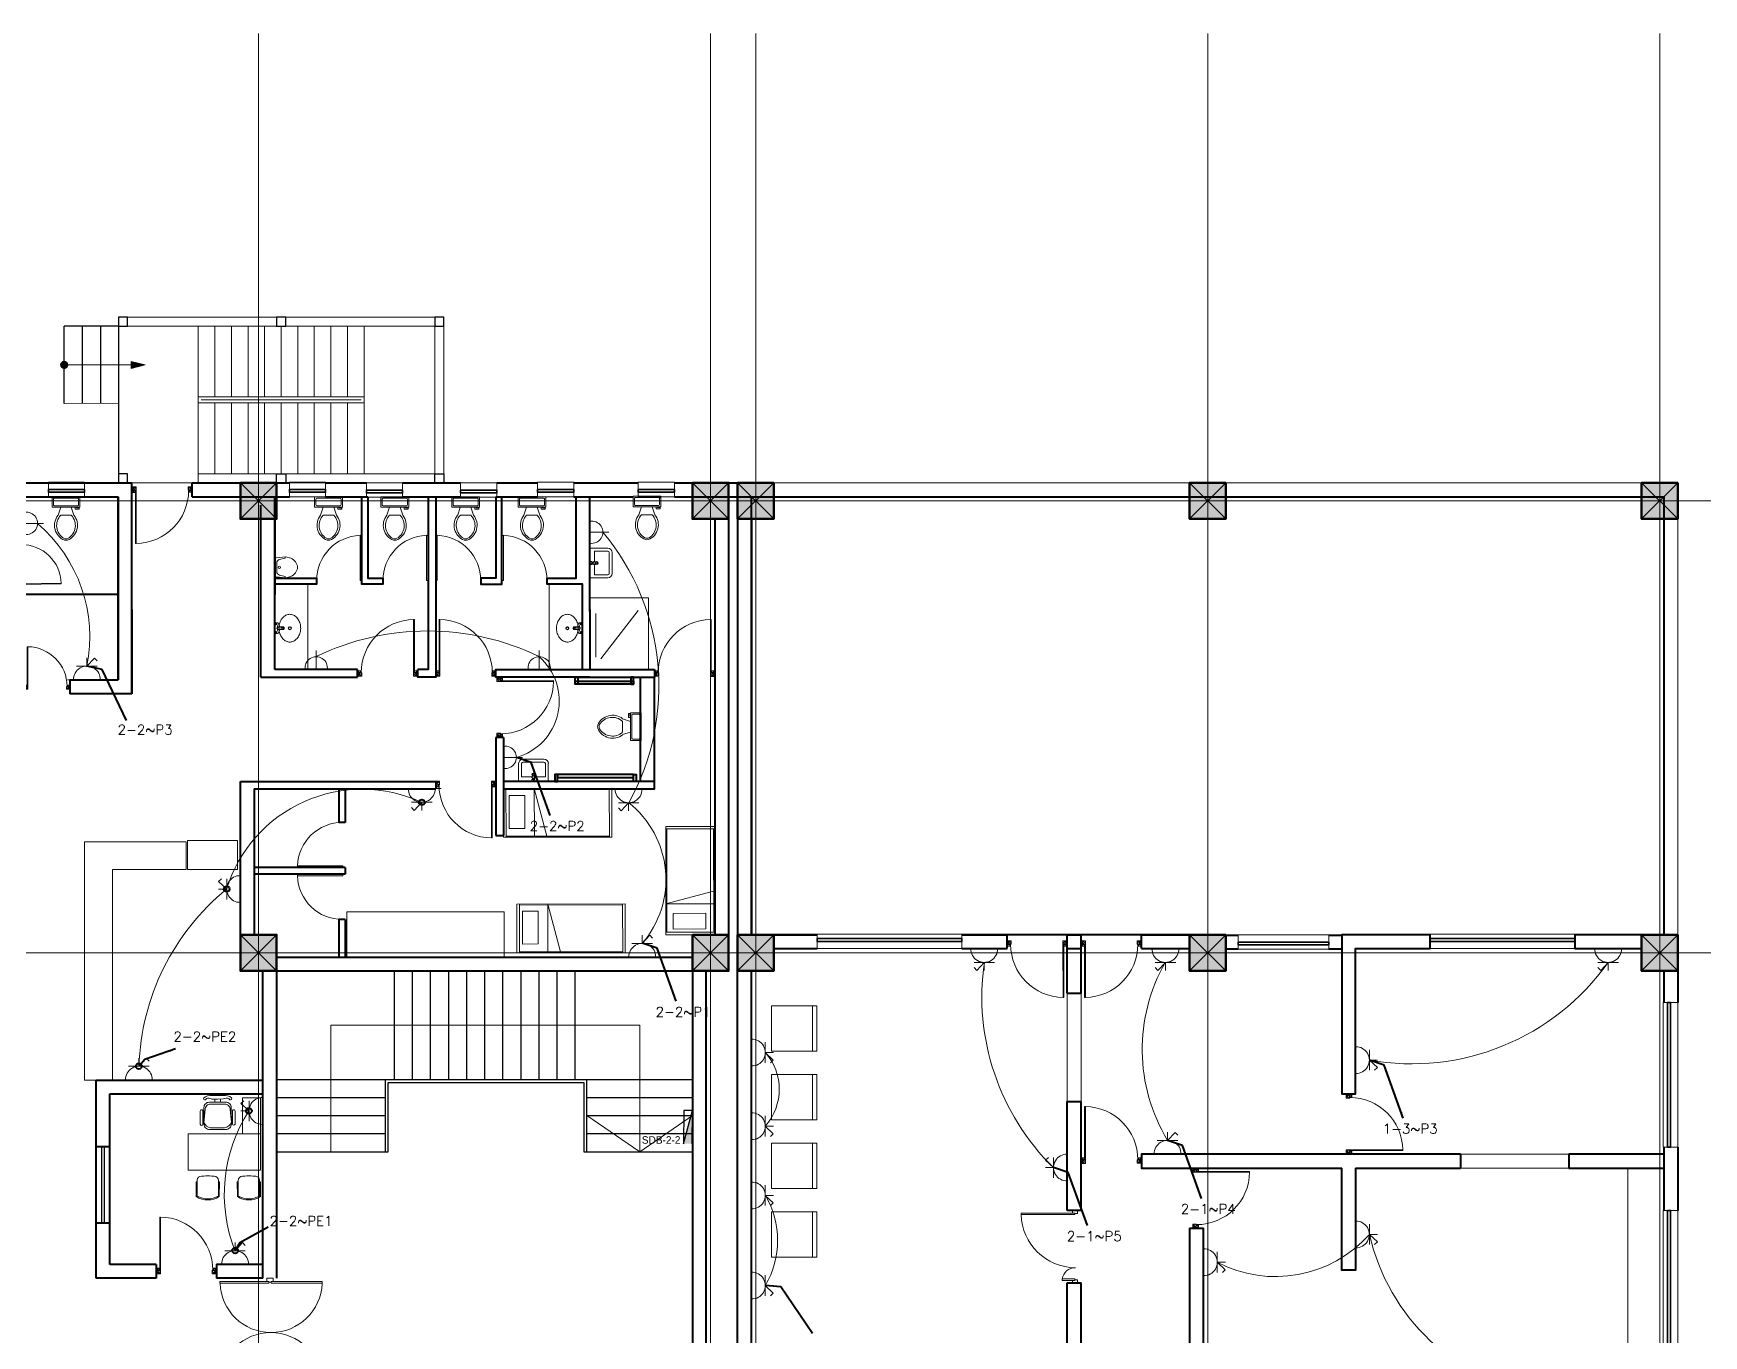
# Model space of a CAD drawing. Header units: millimetres. Extents: x 2355032 to 3136749, y 3674522 to 3929111.
# Drawn here: x 2574933 to 2602647, y 3829795 to 3851404 of the extents above; entities that cross this region are included whole.
import ezdxf

# ---------------------------------------------------------------- set-up
doc = ezdxf.new("R2010")
doc.units = ezdxf.units.MM
doc.header["$MEASUREMENT"] = 0
doc.linetypes.add('CENTER', pattern=[2, 1.25, -0.25, 0.25, -0.25])
doc.linetypes.add('DASHED', pattern=[0.75, 0.5, -0.25])
for name, color, linetype, lineweight in [('0newfurnture', 30, 'Continuous', 15), ('4 DB BOXES', 3, 'Continuous', 25), ('5 A power', 220, 'Continuous', 9), ('5 DB BOXES', 3, 'Continuous', 25), ('centreline', 52, 'CENTER', 5), ('Column-0.5', 14, 'Continuous', 50), ('Dimension- 0.15', 114, 'Continuous', 15), ('Dimension-137.5', 86, 'Continuous', 13), ('door', 41, 'Continuous', 5), ('Door Opening-0.09', 253, 'Continuous', 9), ('Frame-0.3', 24, 'Continuous', 30), ('furniture', 34, 'Continuous', 15), ('Furniture Hospital-0.09', 44, 'Continuous', 9), ('Hatch', 9, 'Continuous', 9), ('hidden lines', 205, 'DASHED', 5), ('Metal  workt-0.2', 13, 'Continuous', 20), ('Power Sockets City supply', 141, 'Continuous', 13), ('Sill Level', 140, 'Continuous', 20), ('stairs', 6, 'Continuous', 25), ('WALL 0.2', 7, 'Continuous', 20), ('wall 0.4', 7, 'Continuous', 40), ('Wall-0.5', 7, 'Continuous', 50), ('WINDOW', 152, 'Continuous', 30), ('Windows Plan', 152, 'Continuous', 35)]:
    doc.layers.add(name, color=color, linetype=linetype, lineweight=lineweight)
for name, color, linetype in [('power socket Generator', 210, 'CENTER'), ('wire powered ups', 3, 'Continuous'), ('Wires', 1, 'Continuous')]:
    doc.layers.add(name, color=color, linetype=linetype)
doc.styles.add('arial.', font='arial.ttf')
doc.styles.add('romans', font='romans.shx')
doc.styles.get("Standard").update_dxf_attribs({"font": 'arial.ttf'})
doc.dimstyles.get("Standard").update_dxf_attribs({"dimtxt": 500, "dimasz": 100, "dimexe": 100, "dimexo": 200, "dimgap": 0.09, "dimtad": 0, "dimtoh": 1, "dimdec": 0, "dimzin": 0, "dimdsep": 46, "dimtxsty": 'Standard', "dimblk": 'DOT', "dimcen": 0, "dimclrd": 256, "dimclre": 256, "dimclrt": 256, "dimadec": 0, "dimazin": 0, "dimtfac": 1, "dimtdec": 0, "dimtofl": 0, "dimtmove": 0, "dimatfit": 3, "dimfxl": 1, "dimtolj": 1, "dimtzin": 0, "dimlwd": -1, "dimlwe": -1, "dimarcsym": 1})

# ---------------------------------------------------------------- blocks, each defined once
blk = doc.blocks.new('2ft column')
at = {"layer": 'Hatch', "ltscale": 5}
h = blk.add_hatch(color=256, dxfattribs=at)
h.dxf.hatch_style = 1
h.paths.add_polyline_path([(2207385, 4176559), (2207985, 4176559), (2207985, 4175959), (2207385, 4175959)])
at = {"layer": 'Column-0.5', "ltscale": 5}
blk.add_lwpolyline([(2207385, 4176559), (2207985, 4176559), (2207985, 4175959), (2207385, 4175959)], close=True, dxfattribs=at)
at = {"layer": 'Defpoints', "ltscale": 5}
for points in [[(2207985, 4176559), (2207385, 4175959)], [(2207985, 4175959), (2207385, 4176559)]]:
    blk.add_lwpolyline(points, dxfattribs=at)
blk = doc.blocks.new('sems')
at = {"layer": 'Dimension- 0.15', "ltscale": 5}
h = blk.add_hatch(dxfattribs=at)
h.set_pattern_fill('ANSI31', color=256, scale=25.555556)
h.set_pattern_definition([(45, (55035.0093, 4945698.8337), (-2.258813329, 2.258813329), [])])
h.paths.add_polyline_path([(2173550, 4150430), (2173550, 4150489), (2173491, 4150489, 0.414214)])
h.paths.add_polyline_path([(2173550, 4150430, 0.414214), (2173609, 4150489), (2173550, 4150489)])
h.paths.add_polyline_path([(2173550, 4150489), (2173609, 4150489, 0.414214), (2173550, 4150548)])
h.paths.add_polyline_path([(2173491, 4150489), (2173550, 4150489), (2173550, 4150548, 0.414214)])
for p, q in [((2174664, 4150546), (2174664, 4150431)), ((2174894, 4150489), (2174664, 4150546)), ((2174664, 4150431), (2174894, 4150489))]:
    blk.add_line(p, q, dxfattribs=at)
blk.add_lwpolyline([(2174664, 4150489), (2173550, 4150489)], dxfattribs=at)
blk.add_circle((2173550, 4150489), 59.1, dxfattribs=at)
blk.add_solid([(2174664, 4150546), (2174894, 4150489), (2174664, 4150431)], dxfattribs=at)
at = {"layer": 'Dimension-137.5', "ltscale": 5}
blk.add_line((2174664, 4150489), (2174894, 4150489), dxfattribs=at)
at = {"layer": 'Frame-0.3'}
for points in [[(2174450, 4151281), (2174450, 4151131), (2174600, 4151131), (2174600, 4151281)], [(2177075, 4151281), (2177075, 4151131), (2177225, 4151131), (2177225, 4151281)], [(2179700, 4151281), (2179700, 4151131), (2179850, 4151131), (2179850, 4151281)], [(2174450, 4148681), (2174450, 4148531), (2174600, 4148531), (2174600, 4148681)], [(2177075, 4148531), (2177075, 4148681), (2177225, 4148681), (2177225, 4148531)], [(2179700, 4148531), (2179700, 4148681), (2179850, 4148681), (2179850, 4148531)]]:
    blk.add_lwpolyline(points, close=True, dxfattribs=at)
at = {"layer": 'Metal  workt-0.2', "ltscale": 5}
for p, q in [((2174600, 4151281), (2179700, 4151281)), ((2175775, 4151131), (2175775, 4149956)), ((2176050, 4151131), (2176050, 4149956)), ((2176325, 4151131), (2176325, 4149956)), ((2176600, 4151131), (2176600, 4149956)), ((2176875, 4151131), (2176875, 4149956)), ((2177150, 4151131), (2177150, 4149956)), ((2177425, 4151131), (2177425, 4149956)), ((2177700, 4151131), (2177700, 4149956)), ((2177975, 4151131), (2177975, 4149956)), ((2178250, 4151131), (2178250, 4149956)), ((2178525, 4151131), (2178525, 4149956)), ((2179700, 4148681), (2179700, 4151131)), ((2175775, 4149856), (2175775, 4148681)), ((2176050, 4149856), (2176050, 4148681)), ((2176325, 4149856), (2176325, 4148681)), ((2176600, 4149856), (2176600, 4148681)), ((2176875, 4149856), (2176875, 4148681)), ((2177150, 4149856), (2177150, 4148681)), ((2177425, 4149856), (2177425, 4148681)), ((2177700, 4149856), (2177700, 4148681)), ((2177975, 4149856), (2177975, 4148681)), ((2178250, 4149856), (2178250, 4148681)), ((2178525, 4149856), (2178525, 4148681)), ((2175775, 4148531), (2174600, 4148531))]:
    blk.add_line(p, q, dxfattribs=at)
at = {"layer": 'Metal  workt-0.2'}
for points in [[(2177075, 4148531), (2179850, 4148531), (2179850, 4151131), (2174450, 4151131), (2174450, 4148531), (2174600, 4148531)], [(2179700, 4151131), (2174600, 4151131)], [(2174450, 4149851), (2173550, 4149847)], [(2179700, 4148681), (2175775, 4148681), (2175775, 4148531), (2176745, 4148531)]]:
    blk.add_lwpolyline(points, dxfattribs=at)
for points in [[(2175775, 4149956), (2175775, 4149856), (2178525, 4149856), (2178525, 4149956)], [(2175825, 4149906), (2175825, 4149906), (2178475, 4149906), (2178475, 4149906)]]:
    blk.add_lwpolyline(points, close=True, dxfattribs=at)
at = {"layer": 'stairs', "ltscale": 5}
for p, q in [((2173850, 4151131), (2173850, 4149848)), ((2174150, 4151131), (2174150, 4149849)), ((2174450, 4151281), (2174450, 4148531))]:
    blk.add_line(p, q, dxfattribs=at)
for points in [[(2173550, 4149847), (2173550, 4151131)], [(2174450, 4151131), (2173550, 4151131)]]:
    blk.add_lwpolyline(points, dxfattribs=at)
blk = doc.blocks.new('MAIN DOOR')
at = {"layer": 'door', "ltscale": 1000}
for points in [[(2313.5, 188.5), (2347.4, 188.5), (2347.4, 187.3), (2313.5, 187.3)], [(2381.3, 188.5), (2348.9, 188.5), (2348.9, 187.3), (2381.3, 187.3)]]:
    blk.add_lwpolyline(points, close=True, dxfattribs=at)
for points in [[(2346.1, 190.6), (2346.1, 188.5)], [(2348.9, 188.1), (2347.4, 188.1), (2347.4, 188.5), (2346.1, 188.5), (2346.1, 190.6), (2350.2, 190.6)], [(2347.4, 188.1), (2348.9, 188.1), (2348.9, 188.5), (2350.2, 188.5), (2350.2, 190.6), (2346.1, 190.6)], [(2350.2, 190.6), (2350.2, 188.5)], [(2313.4, 120.7), (2347.3, 120.7), (2347.3, 121.9), (2313.4, 121.9), (2313.4, 120.7)], [(2348.8, 121.1), (2347.3, 121.1), (2347.3, 120.7), (2346, 120.7), (2346, 118.6), (2350.1, 118.6)], [(2347.3, 121.1), (2348.8, 121.1), (2348.8, 120.7), (2350.1, 120.7), (2350.1, 118.6), (2346, 118.6)], [(2346, 118.6), (2346, 120.7)], [(2381.3, 120.7), (2348.8, 120.7), (2348.8, 121.9), (2381.3, 121.9), (2381.3, 120.7)], [(2350.1, 118.6), (2350.1, 120.7)]]:
    blk.add_lwpolyline(points, dxfattribs=at)
at = {"layer": 'Door Opening-0.09', "ltscale": 1000}
for centre, start, end in [((2347.4, 188.5), 182.1168, 357.8826), ((2347.3, 120.7), 2.1167, 177.8826)]:
    blk.add_arc(centre, 33.9, start, end, dxfattribs=at)
at = {"layer": 'WINDOW', "ltscale": 5}
blk.add_line((2350.1, 190.6), (2350.1, 190.6), dxfattribs=at)
blk = doc.blocks.new('Toilet - top')
at = {"layer": 'Furniture Hospital-0.09'}
for p, q in [((-10, -8.5), (-8, -8.5)), ((-10, -9.5), (-10, -8.5)), ((-7, -9.5), (-10, -9.5)), ((-8, -8.5), (-8, -8)), ((-7, -8), (-7, -9.5)), ((-4, -8), (-6, -14)), ((4, -8), (6, -14)), ((9.5, -6), (9.5, -2)), ((4, -14), (-4, -14))]:
    blk.add_line(p, q, dxfattribs=at)
blk.add_lwpolyline([(10.5, -8), (10.5, 0), (-10.5, 0), (-10.5, -8)], close=True, dxfattribs=at)
for points in [[(-9.5, -2), (-9.5, -6)], [(8.5, -1), (-8.5, -1)], [(-8.5, -7), (8.5, -7)]]:
    blk.add_lwpolyline(points, dxfattribs=at)
for centre, radius, start, end in [((-8.6, -1.9), 0.884, 81.8699, 188.1301), ((-8.6, -6.1), 0.884, 171.8699, 278.1301), ((8.6, -1.9), 0.884, 351.8699, 98.1301), ((8.6, -6.1), 0.884, 261.8699, 8.1301), ((3.5, -21.6), 12.2, 141.4691, 247.9714), ((4.2, -21.8), 11.3, 136.3677, 238.9468), ((-3.5, -21.6), 12.2, 292.0284, 38.5307), ((-4.2, -21.8), 11.3, 301.053, 43.6321), ((0, -27.9), 4, 245.7318, 294.2682), ((0, -29), 4, 254.8605, 285.1395)]:
    blk.add_arc(centre, radius, start, end, dxfattribs=at)
blk = doc.blocks.new('26 door')
at = {"layer": 'door'}
blk.add_line((42654.7, -717.8), (42654.7, -716.7), dxfattribs=at)
at = {"layer": 'door', "ltscale": 5}
blk.add_lwpolyline([(42654.7, -716.7), (42684.7, -716.7), (42684.7, -717.8), (42654.7, -717.8)], dxfattribs=at)
at = {"layer": 'Door Opening-0.09'}
blk.add_arc((42654.8, -717.8), 30, 2.1358, 90.1794, dxfattribs=at)
blk = doc.blocks.new('TIA UR Plan-flat-1')
at = {"layer": 'Furniture Hospital-0.09'}
for points in [[(-186, 175), (-265, 150, 0.270578), (-380, 0, 0.556713)], [(-186, -175), (-265, -150, -0.270578), (-380, 0, -0.556713)], [(0, 0), (0, 132, 0.414214), (-25, 157), (-186, 175)], [(0, 0), (0, -132, -0.414214), (-25, -157), (-186, -175)], [(-174, 175), (-174, 154), (-81, 130, -0.321575), (-32, 71), (-32, 0)], [(-174, -175), (-174, -154), (-81, -130, 0.321575), (-32, -71), (-32, 0)]]:
    blk.add_lwpolyline(points, format="xyb", dxfattribs=at)
blk.add_circle((-75, 0), 20, dxfattribs=at)
blk = doc.blocks.new('SHOWERPLAN')
for p, q in [((20, 60), (25, 60)), ((30, 83), (35, 83)), ((30, 67), (35, 67)), ((35, 90), (53, 90)), ((80, 22), (135, 22)), ((20, -60), (25, -60)), ((30, -67), (35, -67)), ((30, -83), (35, -83)), ((35, -90), (53, -90)), ((80, -22), (135, -22))]:
    blk.add_line(p, q)
for points in [[(0, 105, -0.222859), (20, 90), (20, 60, -0.222859), (0, 45)], [(139, -4), (139, 3, 0.373826), (136, 7), (73, 15, 1.867218), (73, -16), (136, -7, 0.373826)], [(0, -105, 0.222859), (20, -90), (20, -60, 0.222859), (0, -45)]]:
    blk.add_lwpolyline(points, format="xyb", close=True)
for points in [[(20, 90), (25, 90), (25, 60), (20, 60)], [(25, 85), (30, 85), (30, 65), (25, 65)], [(30, 90), (35, 90), (35, 60), (30, 60)], [(20, -90), (25, -90), (25, -60), (20, -60)], [(25, -85), (30, -85), (30, -65), (25, -65)], [(30, -90), (35, -90), (35, -60), (30, -60)]]:
    blk.add_lwpolyline(points, close=True)
blk.add_lwpolyline([(51, 18, 0.461601), (47, -15)], format="xyb")
for centre, radius, start, end in [((-15, 21), 63.3, 355.2879, 37.6983), ((45, 0), 10.4, 100.0344, 259.4939), ((60, 2), 18.8, 46.4506, 153.7796), ((-43, 13), 124, 4.2141, 38.3676), ((136, 0), 22.4, 265.9494, 94.0506), ((133, 0), 22.5, 0.4708, 87.1339), ((133, 0), 22.5, 272.8655, 359.6459), ((-15, -21), 63.3, 322.3017, 4.7121), ((60, -2), 18.8, 206.2204, 313.5494), ((-43, -13), 124, 321.6324, 355.7859)]:
    blk.add_arc(centre, radius, start, end)
blk = doc.blocks.new('basi')
at = {"layer": 'Furniture Hospital-0.09'}
for radius in [25, 20]:
    blk.add_circle((0, 0), radius, dxfattribs=at)
blk.add_open_spline([(0, 230), (7, 230), (13, 230), (30, 227), (41, 224), (61, 217), (71, 212), (90, 200), (99, 192), (116, 176), (124, 167), (139, 146), (146, 136), (157, 112), (162, 100), (171, 74), (174, 61), (178, 34), (180, 20), (180, -7), (180, -21), (176, -49), (174, -62), (167, -88), (162, -101), (151, -125), (145, -136), (131, -158), (124, -167), (107, -185), (99, -193), (80, -206), (70, -212), (50, -221), (40, -225), (19, -229), (8, -230), (-13, -230), (-23, -228), (-44, -223), (-54, -220), (-74, -210), (-84, -204), (-102, -190), (-111, -182), (-127, -163), (-134, -153), (-148, -132), (-154, -120), (-164, -96), (-168, -83), (-175, -57), (-177, -43), (-180, -16), (-180, -2), (-179, 26), (-178, 40), (-173, 67), (-169, 80), (-160, 105), (-155, 117), (-143, 140), (-136, 151), (-121, 171), (-113, 179), (-96, 195), (-86, 202), (-67, 214), (-57, 219), (-36, 226), (-26, 228), (-10, 230), (-5, 230), (0, 230)], degree=3, knots=[0, 0, 0, 0, 0.111441, 0.111441, 0.290409, 0.290409, 0.469378, 0.469378, 0.648346, 0.648346, 0.827315, 0.827315, 1.006283, 1.006283, 1.185252, 1.185252, 1.36422, 1.36422, 1.543189, 1.543189, 1.722157, 1.722157, 1.901126, 1.901126, 2.080094, 2.080094, 2.259063, 2.259063, 2.438031, 2.438031, 2.617, 2.617, 2.795968, 2.795968, 2.974937, 2.974937, 3.153905, 3.153905, 3.332874, 3.332874, 3.511842, 3.511842, 3.690811, 3.690811, 3.869779, 3.869779, 4.048748, 4.048748, 4.227716, 4.227716, 4.406684, 4.406684, 4.585653, 4.585653, 4.764621, 4.764621, 4.94359, 4.94359, 5.122558, 5.122558, 5.301527, 5.301527, 5.480495, 5.480495, 5.659464, 5.659464, 5.838432, 5.838432, 6.017401, 6.017401, 6.196369, 6.196369, 6.283185, 6.283185, 6.283185, 6.283185], dxfattribs=at)
at = {"layer": 'Furniture Hospital-0.09', "xscale": 0.9999980001467896, "yscale": 0.9999980001467896, "zscale": 25.4, "rotation": 0.008803277706400013}
blk.add_blockref('SHOWERPLAN', (-250, 0), dxfattribs=at)
blk = doc.blocks.new('d1')
at = {"layer": 'door'}
for p, q in [((2442.7, 10746.2), (2408.3, 10746.2)), ((2408.3, 10746.2), (2408.3, 10745.7)), ((2442.7, 10745.7), (2408.3, 10745.7))]:
    blk.add_line(p, q, dxfattribs=at)
at = {"layer": 'door', "ltscale": 80}
for points in [[(2445, 10779.7), (2445, 10782), (2444.6, 10782), (2444.6, 10782.4), (2441.8, 10782.4), (2441.8, 10782), (2441.4, 10782), (2441.4, 10780.1), (2442.7, 10780.1), (2442.7, 10779.7)], [(2445, 10746.2), (2445, 10743.9), (2444.6, 10743.9), (2444.6, 10743.4), (2441.8, 10743.4), (2441.8, 10743.9), (2441.4, 10743.9), (2441.4, 10745.7), (2442.7, 10745.7), (2442.7, 10746.2)]]:
    blk.add_lwpolyline(points, close=True, dxfattribs=at)
at = {"layer": 'Door Opening-0.09', "ltscale": 80}
blk.add_arc((2442.7, 10745.7), 34.4, 90, 179.274, dxfattribs=at)
at = {"layer": 'hidden lines'}
for centre, radius, start, end in [((2441.6, 10791.4), 9.82, 268.3986, 287.3158), ((2441.4, 10784.8), 4.22, 269.7899, 318.9675), ((2444.3, 10781.3), 2.81, 166.4652, 205.1802), ((2445, 10781.7), 2.48, 162.4671, 233.2418), ((2441.6, 10782), 3, 308.4681, 358.9527), ((2445.5, 10782.1), 1.81, 168.6475, 255.2319), ((2441.4, 10741.1), 4.22, 41.0325, 90.2101), ((2441.6, 10734.5), 9.82, 72.6842, 91.6014), ((2444.3, 10744.5), 2.81, 154.8198, 193.5348), ((2445, 10744.2), 2.48, 126.7582, 197.5329), ((2441.6, 10743.8), 3, 1.0473, 51.5319), ((2445.5, 10743.8), 1.81, 104.7681, 191.3525)]:
    blk.add_arc(centre, radius, start, end, dxfattribs=at)
blk = doc.blocks.new("door 5'")
at = {"layer": 'door', "ltscale": 1000}
for points in [[(2177525, 4317078), (2177525, 4317062), (2177516, 4317062), (2177516, 4317020), (2177473, 4317020), (2177474, 4317105)], [(2177525, 4317062), (2177525, 4317105), (2177474, 4317105), (2177473, 4317020)], [(2177473, 4317020), (2177516, 4317020)], [(2177474, 4317105), (2177516, 4317105)], [(2178697, 4316120), (2178697, 4317060), (2178671, 4317060), (2178671, 4316120), (2178697, 4316120)], [(2178689, 4317076), (2178689, 4317060), (2178697, 4317060), (2178697, 4317018), (2178740, 4317018), (2178740, 4317104)], [(2178689, 4317060), (2178689, 4317104), (2178740, 4317104), (2178740, 4317018)], [(2178740, 4317018), (2178697, 4317018)]]:
    blk.add_lwpolyline(points, dxfattribs=at)
blk.add_lwpolyline([(2177516, 4316839), (2177516, 4317062), (2177543, 4317062), (2177543, 4316839)], close=True, dxfattribs=at)
at = {"layer": 'Door Opening-0.09', "ltscale": 1000}
for centre, radius, start, end in [((2177516, 4317062), 224, 276.6944, 2.344), ((2178697, 4317076), 957, 180.3416, 268.4244)]:
    blk.add_arc(centre, radius, start, end, dxfattribs=at)
at = {"layer": 'WINDOW', "ltscale": 5}
blk.add_line((2177474, 4317104), (2177474, 4317104), dxfattribs=at)
blk = doc.blocks.new('IP1')
at = {"layer": 'WALL 0.2', "ltscale": 5}
for points in [[(2535111, 3946693), (2535111, 3948793), (2539161, 3948793)], [(2539161, 3948793), (2540236, 3948793), (2540236, 3946693)], [(2539361, 3947293), (2540236, 3946693), (2541111, 3947293)]]:
    blk.add_lwpolyline(points, dxfattribs=at)
blk = doc.blocks.new('BED')
at = {"layer": 'Furniture Hospital-0.09'}
for p, q in [((-2.12, 0.475), (-2.12, -0.475)), ((-2.12, -0.475), (-2.12, 0.475)), ((-0.008, 0.475), (-2.12, 0.475)), ((-2.07, 0.475), (-2.07, -0.475)), ((-0.058, 0.455), (-2.07, 0.455)), ((-0.855, -0.455), (-0.61, 0.475)), ((-0.61, 0.475), (-0.61, -0.455)), ((-0.425, 0.336), (-0.426, -0.303)), ((-0.425, 0.336), (-0.121, 0.336)), ((-0.121, -0.303), (-0.121, 0.336)), ((-0.058, -0.475), (-0.058, 0.475)), ((-0.008, -0.475), (-0.008, 0.475)), ((-0.426, -0.303), (-0.121, -0.303)), ((-2.12, -0.475), (-0.008, -0.475)), ((-2.07, -0.455), (-0.058, -0.455))]:
    blk.add_line(p, q, dxfattribs=at)
blk = doc.blocks.new('TAP')
at = {"layer": 'Furniture Hospital-0.09', "linetype": 'Continuous'}
for p, q in [((0, 38), (0, -38)), ((5, 38), (0, 38)), ((5, 38), (5, -38)), ((30, 25), (5, 25)), ((30, 0), (5, 0)), ((30, 25), (30, -25)), ((56, 16), (30, 16)), ((51, 7), (48, 8)), ((59, 19), (57, 22)), ((73, 24), (73, 27)), ((88, 20), (89, 22)), ((97, 15), (125, 12)), ((97, 8), (100, 9)), ((5, -38), (0, -38)), ((30, -25), (5, -25)), ((56, -16), (30, -16)), ((51, -8), (48, -9)), ((60, -20), (58, -22)), ((74, -24), (74, -27)), ((88, -19), (90, -22)), ((97, -7), (100, -8)), ((97, -15), (125, -12))]:
    blk.add_line(p, q, dxfattribs=at)
for radius in [21.2, 19.7]:
    blk.add_circle((74, 0), radius, dxfattribs=at)
for centre, radius, start, end in [((74, 0), 27.2, 163.0512, 199.0512), ((74, 0), 24.2, 127.0512, 163.0512), ((74, 0), 27.2, 91.0512, 127.0512), ((74, 0), 24.2, 55.0512, 91.0512), ((74, 0), 27.2, 19.0512, 55.0512), ((74, 0), 24.2, 343.0512, 19.0512), ((95, 0), 32.6, 337.45, 22.55), ((74, 0), 24.2, 199.0512, 235.0512), ((74, 0), 27.2, 235.0512, 271.0512), ((74, 0), 24.2, 271.0512, 307.0512), ((74, 0), 27.2, 307.0512, 343.0512)]:
    blk.add_arc(centre, radius, start, end, dxfattribs=at)
blk = doc.blocks.new('bazin')
at = {"layer": '0newfurnture', "ltscale": 5}
for p, q in [((2434577, 4011590), (2435069, 4011590)), ((2434577, 4011295), (2434577, 4011590)), ((2434626, 4011295), (2434626, 4011516)), ((2434626, 4011516), (2434799, 4011516)), ((2434847, 4011516), (2435020, 4011516)), ((2435020, 4011516), (2435020, 4011295)), ((2435069, 4011590), (2435069, 4011295)), ((2434996, 4011270), (2434651, 4011270)), ((2434996, 4011221), (2434651, 4011221))]:
    blk.add_line(p, q, dxfattribs=at)
blk.add_circle((2434823, 4011477), 25.6, dxfattribs=at)
for centre, radius, start, end in [((2434651, 4011295), 73.8, 180, 270), ((2434651, 4011295), 24.6, 180, 270), ((2434996, 4011295), 73.8, 270, 0), ((2434996, 4011295), 24.6, 270, 0)]:
    blk.add_arc(centre, radius, start, end, dxfattribs=at)
at = {"layer": '0newfurnture', "ltscale": 5, "xscale": 0.9842520018725999, "yscale": 0.9842520018725999, "zscale": 0.9842520018725999, "rotation": 270}
blk.add_blockref('TAP', (2434823, 4011590), dxfattribs=at)
blk = doc.blocks.new('ADHIKRIT')
at = {"layer": 'furniture'}
for p, q in [((900, 1351), (0, 1351)), ((0, 1351), (0, -450)), ((0, 741), (0, 1351)), ((900, -450), (900, 1351)), ((-245, 1046), (-569, 1047)), ((-245, 980), (-569, 981)), ((1048, 956), (1048, 1014)), ((1187, 1121), (1153, 1121)), ((1187, 1145), (1558, 1147)), ((1187, 1145), (1187, 1121)), ((1187, 1121), (1545, 1123)), ((-789, 683), (-869, 683)), ((-789, 547), (-869, 547)), ((1050, 758), (1050, 711)), ((1050, 700), (1050, 711)), ((1189, 595), (1157, 595)), ((1187, 595), (1187, 571)), ((1187, 571), (1558, 573)), ((1189, 595), (1286, 595)), ((1287, 595), (1545, 597)), ((-900, 0), (0, 0)), ((-900, -450), (-900, 0)), ((-247, 247), (-571, 248)), ((-247, 182), (-571, 182)), ((1189, 102), (1157, 102)), ((1187, 126), (1558, 124)), ((1187, 102), (1187, 126)), ((1189, 102), (1286, 101)), ((1287, 101), (1545, 100)), ((1048, -260), (1048, -318)), ((1050, -4), (1050, -14)), ((1050, -61), (1050, -14)), ((0, -450), (-900, -450)), ((0, -450), (900, -450)), ((1187, -425), (1153, -425)), ((1187, -425), (1545, -426)), ((1187, -449), (1187, -425)), ((1187, -449), (1558, -450))]:
    blk.add_line(p, q, dxfattribs=at)
for points in [[(-897, 962, 0.207066), (-957, 755), (-957, 615)], [(-885, 900, 0.214578), (-869, 755), (-869, 615)], [(-110, 614), (-109, 818, 0.414214), (-246, 955), (-655, 956, 0.418376), (-789, 820), (-789, 615)], [(-153, 614), (-152, 788, 0.28028), (-288, 955), (-610, 925, 0.418376), (-744, 789), (-745, 615)], [(-899, 268, -0.207066), (-958, 476), (-957, 615)], [(-886, 330, -0.214578), (-870, 475), (-869, 615)], [(-110, 614), (-110, 409, -0.414214), (-247, 273), (-656, 274, -0.418376), (-790, 410), (-789, 615)], [(-153, 614), (-153, 440, -0.28028), (-290, 273), (-612, 304, -0.418376), (-745, 441), (-745, 615)]]:
    blk.add_lwpolyline(points, format="xyb", dxfattribs=at)
for centre, radius, start, end in [((-881, 933), 33.3, 262.3354, 120.0474), ((-569, 1014), 32.9, 89.8702, 269.8702), ((-245, 1013), 32.9, 269.8702, 89.8702), ((1753, 864), 711, 172.5908, 188.6233), ((1154, 1015), 106, 90.3083, 180.3083), ((1203, 1157), 39.5, 294.3355, 296.5711), ((1099, 860), 518, 329.4756, 30.5244), ((1099, 860), 542, 328.0257, 31.9845), ((1157, 701), 106, 180.3083, 270.3083), ((-882, 297), 33.3, 239.693, 97.4051), ((-571, 215), 32.9, 89.8702, 269.8702), ((-253, 214), 33.4, 280.4483, 79.5122), ((1157, -4), 106, 89.6917, 179.6917), ((1099, -163), 518, 329.4756, 30.5244), ((1099, -163), 542, 328.0155, 31.9743), ((1753, -168), 711, 171.3767, 187.4092), ((1154, -319), 106, 179.6917, 269.6917), ((1203, -461), 39.5, 63.4289, 65.6645)]:
    blk.add_arc(centre, radius, start, end, dxfattribs=at)
blk = doc.blocks.new('v2')
at = {"layer": 'Sill Level'}
blk.add_lwpolyline([(2448277, 3818910), (2448877, 3818910), (2448877, 3818670), (2448277, 3818670)], close=True, dxfattribs=at)
at = {"layer": 'Windows Plan'}
blk.add_lwpolyline([(2448877, 3818790), (2448277, 3818790), (2448277, 3818743), (2448877, 3818743)], close=True, dxfattribs=at)
blk = doc.blocks.new('w1')
at = {"layer": 'Sill Level'}
blk.add_lwpolyline([(2460641, 3827503), (2460641, 3825103), (2460401, 3825103), (2460401, 3827503)], close=True, dxfattribs=at)
at = {"layer": 'Windows Plan'}
blk.add_lwpolyline([(2460521, 3825103), (2460521, 3827503), (2460473, 3827503), (2460473, 3825103)], close=True, dxfattribs=at)
blk = doc.blocks.new('w2')
at = {"layer": 'Sill Level'}
blk.add_lwpolyline([(2444138, 3818930), (2445638, 3818930), (2445638, 3818690), (2444138, 3818690)], close=True, dxfattribs=at)
at = {"layer": 'Windows Plan'}
blk.add_lwpolyline([(2445638, 3818810), (2444138, 3818810), (2444138, 3818762), (2445638, 3818762)], close=True, dxfattribs=at)
blk = doc.blocks.new('15A N soc')
at = {"layer": 'Power Sockets City supply', "color": 244, "lineweight": 13, "true_color": 0x991b1e}
for p, q in [((52222.628, 99516.206), (52222.493, 99516.206)), ((52222.561, 99516.206), (52222.561, 99516.26)), ((52222.561, 99516.206), (52222.61, 99516.259)), ((52222.61, 99516.259), (52222.628, 99516.24)), ((52222.434, 99516.116), (52222.686, 99516.116))]:
    blk.add_line(p, q, dxfattribs=at)
blk.add_arc((52222.561, 99516.118), 0.0881, 358.32, 181.68, dxfattribs=at)
blk = doc.blocks.new('FDB')
at = {"layer": '4 DB BOXES'}
blk.add_hatch(color=256, dxfattribs=at).paths.add_polyline_path([(-65075.5, -197982.4), (-65075.5, -197977), (-65095.8, -197982.4)])
for p, q in [((-65095.8, -197982.4), (-65095.8, -197977)), ((-65095.8, -197977), (-65075.5, -197977)), ((-65075.5, -197977), (-65095.8, -197982.4)), ((-65075.5, -197982.4), (-65095.8, -197982.4))]:
    blk.add_line(p, q, dxfattribs=at)
blk = doc.blocks.new('5A soc')
at = {"layer": '5 A power', "lineweight": 18}
for p, q in [((895571.9, -137969.1), (895571.9, -137872.1)), ((895476.6, -137969.1), (895667.1, -137969.1))]:
    blk.add_line(p, q, dxfattribs=at)
blk.add_arc((895571.9, -137960.1), 57.1, 350.91221, 189.08779, dxfattribs=at)
blk = doc.blocks.new('_Dot')
at = {"color": 0, "linetype": 'ByBlock', "lineweight": -2}
blk.add_line((-0.5, 0), (-1, 0), dxfattribs=at)
at = {"color": 0, "linetype": 'ByBlock', "lineweight": -3, "const_width": 0.5}
blk.add_lwpolyline([(-0.25, 0, 1), (0.25, 0, 1)], format="xyb", close=True, dxfattribs=at)

msp = doc.modelspace()

# ---------------------------------------------------------------- linework, layer by layer
at = {"layer": 'centreline', "ltscale": 5}
for p, q in [((2578669, 3851404), (2578669, 3823774)), ((2578669, 3851404), (2578669, 3823774)), ((2586169, 3851404), (2586169, 3809098)), ((2586169, 3851404), (2586169, 3809098)), ((2586919, 3851404), (2586919, 3809098)), ((2586919, 3851404), (2586919, 3809098)), ((2594419, 3851404), (2594419, 3809098)), ((2594419, 3851404), (2594419, 3809098)), ((2601919, 3851404), (2601919, 3809098)), ((2601919, 3851404), (2601919, 3809098)), ((2604746, 3843646), (2560403, 3843646)), ((2604746, 3843646), (2560403, 3843646)), ((2604746, 3836146), (2560403, 3836146)), ((2604746, 3836146), (2560403, 3836146))]:
    msp.add_line(p, q, dxfattribs=at)
at = {"layer": 'Furniture Hospital-0.09'}
for p, q in [((2584266, 3841779), (2584266, 3841055)), ((2584350, 3841028), (2584968, 3841829)), ((2577469, 3837991), (2575783, 3837991)), ((2575783, 3837991), (2575783, 3834036)), ((2577469, 3837531), (2577469, 3837991)), ((2577469, 3837531), (2576243, 3837531)), ((2576243, 3837531), (2576243, 3834036)), ((2575783, 3834036), (2578369, 3834036))]:
    msp.add_line(p, q, dxfattribs=at)
for points in [[(2578938, 3840846), (2578938, 3842266), (2579488, 3842266), (2579488, 3840846), (2578938, 3840846)], [(2584043, 3840846), (2584043, 3842266), (2583493, 3842266), (2583493, 3840846), (2584043, 3840846)], [(2587931, 3834516), (2587931, 3835266), (2587181, 3835266), (2587181, 3834516), (2587931, 3834516)], [(2587863, 3835266), (2587863, 3834516)], [(2587931, 3833376), (2587931, 3834126), (2587181, 3834126), (2587181, 3833376), (2587931, 3833376)], [(2587863, 3834126), (2587863, 3833376)], [(2587931, 3832236), (2587931, 3832986), (2587181, 3832986), (2587181, 3832236), (2587931, 3832236)], [(2587863, 3832986), (2587863, 3832236)], [(2587931, 3831096), (2587931, 3831846), (2587181, 3831846), (2587181, 3831096), (2587931, 3831096)], [(2587863, 3831846), (2587863, 3831096)]]:
    msp.add_lwpolyline(points, dxfattribs=at)
for points in [[(2584168, 3840846), (2585141, 3840846), (2585141, 3842039), (2584168, 3842039)], [(2577488, 3837531), (2578322, 3837531), (2578322, 3838012), (2577488, 3838012)], [(2580135, 3836076), (2582744, 3836076), (2582744, 3836825), (2580135, 3836825)]]:
    msp.add_lwpolyline(points, close=True, dxfattribs=at)
at = {"layer": 'stairs', "ltscale": 5}
for points in [[(2580919, 3835846), (2580919, 3834046)], [(2581219, 3835846), (2581219, 3834046)], [(2581519, 3835846), (2581519, 3834046)], [(2581819, 3835846), (2581819, 3834046)], [(2582119, 3835846), (2582119, 3834046)], [(2582419, 3835846), (2582419, 3834046)], [(2582719, 3835846), (2582719, 3834046)], [(2583019, 3835846), (2583019, 3834046)], [(2583319, 3835846), (2583319, 3834046)], [(2583619, 3835846), (2583619, 3834046)], [(2583919, 3835846), (2583919, 3834046)], [(2578969, 3834046), (2585869, 3834046)], [(2580769, 3834046), (2580769, 3832846), (2580819, 3832846), (2580819, 3833996), (2584069, 3833996), (2584069, 3832846), (2584119, 3832846), (2584119, 3834046)], [(2578969, 3833746), (2580769, 3833746)], [(2584119, 3833746), (2585869, 3833746)], [(2578969, 3833446), (2580769, 3833446)], [(2584119, 3833446), (2585869, 3833446)], [(2578969, 3833146), (2580769, 3833146)], [(2584119, 3833146), (2585869, 3833146)], [(2578969, 3832846), (2580769, 3832846)], [(2584119, 3832846), (2585869, 3832846)]]:
    msp.add_lwpolyline(points, dxfattribs=at)
at = {"layer": 'WALL 0.2', "ltscale": 5}
for p, q in [((2587219, 3843946), (2601619, 3843946)), ((2587219, 3843716), (2601619, 3843716)), ((2601989, 3843346), (2601989, 3836446)), ((2602219, 3843346), (2602219, 3836446)), ((2601389, 3832576), (2601389, 3828576))]:
    msp.add_line(p, q, dxfattribs=at)
for points in [[(2594719, 3843946), (2601619, 3843946)], [(2592089, 3833677), (2592089, 3835477)], [(2592319, 3833677), (2592319, 3835477)], [(2575974, 3832930), (2575974, 3831658)], [(2576204, 3831658), (2576204, 3832930)], [(2598611, 3832806), (2600411, 3832806)], [(2598611, 3832576), (2598611, 3832576)], [(2598611, 3832576), (2600411, 3832576)]]:
    msp.add_lwpolyline(points, dxfattribs=at)
at = {"layer": 'wall 0.4', "ltscale": 5}
for p, q in [((2574388, 3843946), (2576569, 3843946)), ((2574388, 3843716), (2576339, 3843716)), ((2576569, 3841126), (2576569, 3843946)), ((2577569, 3843946), (2579181, 3843946)), ((2577569, 3843716), (2577569, 3843946)), ((2577569, 3843716), (2579181, 3843716)), ((2578938, 3843716), (2578938, 3842091)), ((2578938, 3840846), (2578938, 3843716)), ((2579781, 3843946), (2580459, 3843946)), ((2579781, 3843716), (2580483, 3843716)), ((2580584, 3843946), (2580584, 3843946)), ((2581059, 3843946), (2582021, 3843946)), ((2581059, 3843716), (2582021, 3843716)), ((2582608, 3843716), (2583299, 3843716)), ((2582621, 3843946), (2583299, 3843946)), ((2583899, 3843946), (2584969, 3843946)), ((2583899, 3843716), (2584883, 3843716)), ((2584168, 3841813), (2584168, 3843716)), ((2584969, 3843716), (2585343, 3843716)), ((2585569, 3843946), (2587219, 3843946)), ((2585569, 3843716), (2587219, 3843716)), ((2578708, 3840721), (2578708, 3843576)), ((2586239, 3843346), (2586239, 3836446)), ((2586469, 3843346), (2586469, 3836446)), ((2586619, 3843346), (2586619, 3836446)), ((2586849, 3843346), (2586849, 3836446)), ((2586849, 3843346), (2586849, 3837716)), ((2576339, 3842091), (2574787, 3842091)), ((2578938, 3841861), (2578938, 3841861)), ((2575537, 3840676), (2576339, 3840676)), ((2575537, 3840676), (2575537, 3840446)), ((2578708, 3840721), (2580313, 3840721)), ((2580313, 3840846), (2578938, 3840846)), ((2580313, 3840721), (2580313, 3840846)), ((2583938, 3840846), (2584168, 3840846)), ((2583938, 3840846), (2583938, 3840846)), ((2583938, 3840721), (2584168, 3840721)), ((2583938, 3840721), (2584043, 3840721)), ((2584168, 3840846), (2585239, 3840846)), ((2584168, 3840721), (2585239, 3840721)), ((2585009, 3838991), (2585009, 3840721)), ((2585239, 3840846), (2585239, 3840721)), ((2585239, 3838991), (2585239, 3840721)), ((2576569, 3840446), (2575537, 3840446)), ((2582608, 3839721), (2582608, 3838095)), ((2582733, 3839721), (2582608, 3839721)), ((2582733, 3839721), (2582733, 3838095)), ((2578369, 3836446), (2578369, 3838991)), ((2578369, 3838991), (2581608, 3838991)), ((2581608, 3838991), (2581608, 3838866)), ((2582733, 3838999), (2582733, 3838874)), ((2578599, 3838866), (2578599, 3836446)), ((2578599, 3838866), (2581608, 3838866)), ((2579999, 3838866), (2579999, 3838311)), ((2580109, 3838866), (2580109, 3838311)), ((2580109, 3838311), (2579999, 3838311)), ((2582608, 3838095), (2582733, 3838095)), ((2580109, 3837561), (2578599, 3837561)), ((2580109, 3837451), (2578599, 3837451)), ((2580109, 3837561), (2580109, 3837451)), ((2586849, 3837486), (2586849, 3836446)), ((2579999, 3836704), (2579999, 3836076)), ((2580109, 3836701), (2579999, 3836701)), ((2580109, 3836701), (2580109, 3836076)), ((2592089, 3835477), (2592089, 3836216)), ((2592319, 3835477), (2592319, 3836446)), ((2598112, 3836216), (2598112, 3836446)), ((2600512, 3836216), (2601619, 3836216)), ((2578969, 3836076), (2585869, 3836076)), ((2578739, 3830746), (2578739, 3835846)), ((2578969, 3835846), (2578969, 3830746)), ((2586619, 3828946), (2586619, 3835846)), ((2586849, 3828946), (2586849, 3835846)), ((2601989, 3835846), (2601989, 3835321)), ((2602219, 3835846), (2602219, 3835321)), ((2592089, 3835477), (2592319, 3835477)), ((2575974, 3834036), (2578739, 3834036)), ((2575974, 3830746), (2575974, 3834036)), ((2576204, 3833806), (2578739, 3833806)), ((2576204, 3830976), (2576204, 3833806)), ((2592089, 3831869), (2592089, 3833677)), ((2592089, 3833677), (2592319, 3833677)), ((2592319, 3831869), (2592319, 3833677)), ((2601989, 3832921), (2601989, 3831871)), ((2602219, 3832921), (2602219, 3831871)), ((2598611, 3832806), (2596873, 3832806)), ((2598611, 3832806), (2598611, 3832576)), ((2601887, 3832806), (2600411, 3832806)), ((2600411, 3832806), (2600411, 3832576)), ((2596873, 3832576), (2598611, 3832576)), ((2600411, 3832576), (2601989, 3832576)), ((2601989, 3832576), (2601989, 3831871)), ((2592319, 3831869), (2592089, 3831869)), ((2594119, 3831576), (2594349, 3831576)), ((2576972, 3830976), (2576204, 3830976)), ((2576972, 3830976), (2576972, 3830746)), ((2578739, 3830976), (2577972, 3830976)), ((2577972, 3830976), (2577972, 3830746)), ((2576972, 3830746), (2575974, 3830746)), ((2578739, 3830746), (2577972, 3830746)), ((2592089, 3829026), (2592089, 3830669)), ((2592089, 3830669), (2592319, 3830669)), ((2592319, 3828946), (2592319, 3830669))]:
    msp.add_line(p, q, dxfattribs=at)
for points in [[(2580483, 3843716), (2580483, 3842366), (2580733, 3842366), (2580733, 3842266), (2580383, 3842266), (2580383, 3843716)], [(2581483, 3843716), (2581483, 3840846), (2581313, 3840846)], [(2581608, 3843716), (2581608, 3840721), (2581313, 3840721), (2581313, 3840846)], [(2582608, 3843716), (2582608, 3842366), (2582358, 3842366), (2582358, 3842266), (2582708, 3842266), (2582708, 3843716)], [(2584168, 3840721), (2584168, 3840721), (2582608, 3840721), (2582608, 3840846), (2584043, 3840846), (2584043, 3842266), (2583458, 3842266), (2583458, 3842366), (2583938, 3842366), (2583938, 3843716)], [(2587937, 3836446), (2586849, 3836446), (2586849, 3843716), (2601989, 3843716), (2601989, 3836446), (2600512, 3836446), (2600512, 3836216)], [(2586619, 3843346), (2586619, 3836446)], [(2578938, 3842366), (2579633, 3842366), (2579633, 3842266), (2578938, 3842266)], [(2584168, 3841844), (2584168, 3840846)], [(2582733, 3838866), (2585239, 3838866), (2585239, 3838991), (2582733, 3838991)], [(2587219, 3836446), (2587937, 3836446)], [(2587219, 3836216), (2587937, 3836216)], [(2590337, 3836446), (2591089, 3836446)], [(2594719, 3836446), (2590337, 3836446)], [(2590337, 3836216), (2591089, 3836216)], [(2591089, 3836216), (2591089, 3836446)], [(2592089, 3836446), (2592319, 3836446)], [(2592089, 3836216), (2592089, 3836446)], [(2592089, 3836216), (2592319, 3836216)], [(2593319, 3836446), (2594119, 3836446)], [(2593319, 3836216), (2593319, 3836446)], [(2593319, 3836216), (2594119, 3836216)], [(2594926, 3836436), (2594719, 3836436)], [(2594926, 3836206), (2594719, 3836206)], [(2596643, 3836436), (2596426, 3836436)], [(2596642, 3836206), (2596426, 3836206)], [(2598112, 3836446), (2596643, 3836446), (2596643, 3833806), (2596873, 3833806), (2596873, 3836216), (2598112, 3836216)], [(2578969, 3835846), (2585869, 3835846)], [(2585869, 3835846), (2585869, 3828946)], [(2585869, 3835846), (2585869, 3828946)], [(2586099, 3828946), (2586099, 3835846)], [(2586099, 3828946), (2586099, 3835846)], [(2601989, 3835846), (2601989, 3835321)], [(2602219, 3835846), (2602219, 3835321)], [(2576204, 3832930), (2575974, 3832930)], [(2601989, 3832921), (2601989, 3832806), (2600460, 3832806)], [(2602219, 3832921), (2602219, 3831871)], [(2596873, 3832806), (2593319, 3832806), (2593319, 3832576), (2596646, 3832576)], [(2596873, 3832806), (2596873, 3832806)], [(2597540, 3832806), (2597420, 3832806)], [(2596873, 3832576), (2596873, 3830878), (2596646, 3830878), (2596646, 3832576)], [(2576204, 3831658), (2575974, 3831658)], [(2594119, 3831576), (2594119, 3828946), (2594349, 3828946), (2594349, 3831576)]]:
    msp.add_lwpolyline(points, dxfattribs=at)
for points in [[(2583966, 3840607), (2583922, 3840607), (2583922, 3840721), (2583966, 3840721)], [(2583925, 3840656), (2584888, 3840656), (2584888, 3840607), (2583925, 3840607)], [(2584847, 3840607), (2584891, 3840607), (2584891, 3840721), (2584847, 3840721)], [(2583629, 3839105), (2583585, 3839105), (2583585, 3838991), (2583629, 3838991)], [(2583629, 3839056), (2584890, 3839056), (2584890, 3839105), (2583629, 3839105)], [(2584890, 3839105), (2584934, 3839105), (2584934, 3838991), (2584890, 3838991)]]:
    msp.add_lwpolyline(points, close=True, dxfattribs=at)
at = {"layer": 'wall 0.4', "color": 3, "ltscale": 5}
for centre in [(2581378, 3838644), (2578140, 3837206), (2576684, 3834265), (2578510, 3833523), (2578279, 3831205)]:
    msp.add_circle(centre, 47.6, dxfattribs=at)
at = {"layer": 'Wall-0.5', "ltscale": 5}
for p, q in [((2576339, 3843716), (2576339, 3840676)), ((2576569, 3841846), (2576569, 3840446))]:
    msp.add_line(p, q, dxfattribs=at)
at = {"layer": 'WINDOW', "ltscale": 5}
for points in [[(2576071, 3831658), (2576071, 3832930)], [(2576113, 3831658), (2576113, 3832930)]]:
    msp.add_lwpolyline(points, dxfattribs=at)
at = {"layer": 'Wires', "color": 2, "lineweight": 9}
for centre, radius, start, end in [((2573384, 3841386), 2485, 348.8318, 49.3815), ((2581325, 3840569), 3987, 331.0114, 39.9106), ((2581475, 3837259), 4229, 64.0558, 115.9442), ((2582686, 3840327), 973, 285.5832, 48.962), ((2583806, 3837364), 1623, 319.2658, 51.6702), ((2594643, 3835416), 3972, 171.7273, 225.5226), ((2596242, 3834544), 2910, 150.2658, 211.2322), ((2597805, 3838299), 3994, 259.8521, 324.6247), ((2586392, 3833882), 918, 318.3055, 41.6945), ((2585808, 3831375), 1474, 329.5036, 30.4964), ((2595546, 3832850), 2076, 242.1884, 318.5135), ((2600520, 3832259), 3507, 192.9478, 259.9954)]:
    msp.add_arc(centre, radius, start, end, dxfattribs=at)
at = {"layer": 'Wires', "color": 5, "lineweight": 9}
for centre, radius, start, end in [((2580387, 3836509), 2353, 65.1496, 162.8071), ((2580642, 3834135), 3960, 129.1856, 178.1195), ((2580647, 3832138), 2547, 147.0589, 201.4859)]:
    msp.add_arc(centre, radius, start, end, dxfattribs=at)

# ---------------------------------------------------------------- block references
at = {"layer": '0newfurnture', "xscale": -1}
for p, rotation in [((6595758, 6277438), 90), ((148408, 7850581), 180)]:
    msp.add_blockref('bazin', p, dxfattribs=dict(at, rotation=rotation))
at = {"layer": '5 DB BOXES', "xscale": -27.26879209834783, "yscale": 27.26879211394649, "zscale": 27.26879210264321, "rotation": 89.5057637808463}
msp.add_blockref('FDB', (-2827981, 2105082), dxfattribs=at)
at = {"layer": 'door'}
for name, p, xscale, yscale, zscale, rotation in [('26 door', (2562437, 2775956), 25, 25, 25, 90), ('26 door', (2563537, 2775956), 25, 25, 25, 90), ('26 door', (2599552, 2775956), -25, 25, 25, 270), ('26 door', (2600652, 2775956), -25, 25, 25, 270), ('26 door', (3646433, 3819505), 25, 25, 25, 180), ("door 5'", (-1497516, 1767499), -0.9473750180788149, 0.9473750180788149, 0.9473750180788149, 270.0040133245631)]:
    msp.add_blockref(name, p, dxfattribs=dict(at, xscale=xscale, yscale=yscale, zscale=zscale, rotation=rotation))
at = {"layer": 'door', "xscale": -25, "yscale": 25, "zscale": 25}
msp.add_blockref('26 door', (3646433, 3855507), dxfattribs=at)
at = {"layer": 'Door Opening-0.09'}
for name, p, xscale, yscale, zscale, rotation in [('d1', (2301133, 3781028), -25.64102998076803, 25.64102998076803, 25.64102998076803, 270.0333351142592), ('d1', (2624582, 3636286), -19.2307692307673, 19.23076923076723, 19.23076923076723, 0.7978814814005375), ('d1', (2856822, 3903268), -25.64102998076803, 25.64102998076803, 25.64102998076803, 89.96666488534903), ('d1', (2306099, 3903268), 25.64102998076803, 25.64102998076803, 25.64102998076803, 270.0333351146509), ('d1', (2861748, 3903267), -25.64102998076803, 25.64102998076803, 25.64102998076803, 89.96666488534903), ('d1', (2368183, 3887540), 19.23076923076723, 19.23076923076723, 19.23076923076723, 270), ('d1', (2858113, 3776462), 25.64102998076803, 25.64102998076803, 25.64102998076803, 90.03333511465095), ('d1', (2867597, 3773814), 25.64102998076803, 25.64102998076803, 25.64102998076803, 90.03301536802395), ('d1', (2316810, 3773814), -25.64102998076803, 25.64102998076803, 25.64102998076803, 269.9669846319761), ('d1', (2659249, 3557298), -25.64102998076803, 25.64102998076803, 25.64102998076803, 359.9669846319761), ('d1', (2316810, 3895187), 25.64102998076803, 25.64102998076803, 25.64102998076803, 270.0330153680241), ('d1', (2656707, 4108085), 25.64102998076803, 25.64102998076803, 25.64102998076803, 180.0330153680241), ('d1', (2301535, 3893674), 25.64102998076803, 25.64102998076803, 25.64102998076803, 269.9666648857408), ('MAIN DOOR', (2637562, 3833659), 25.0000182071143, 25.0000182071143, 25.0000182071143, 179.9491575826777)]:
    msp.add_blockref(name, p, dxfattribs=dict(at, xscale=xscale, yscale=yscale, zscale=zscale, rotation=rotation))
at = {"layer": 'furniture', "extrusion": (0, 0, -1), "xscale": 0.6669998082076751, "yscale": 0.6669998082076751, "zscale": -0.6669998082076751, "rotation": 270.0000000000001}
msp.add_blockref('ADHIKRIT', (-2578400, 3833141), dxfattribs=at)
at = {"layer": 'Furniture Hospital-0.09'}
for name, p, xscale, yscale, zscale, rotation in [('Toilet - top', (2575474, 3843716), -21.9357505720243, 21.93575057202424, 21.93575057202424, 359.9999975267988), ('Toilet - top', (2585018, 3839899), 21.93575057202424, 21.93575057202424, 21.93575057202424, 270), ('BED', (2582726, 3838470), -851.8518518849081, 851.8518518849083, 851.8518518849082, 0.07196910721486205), ('BED', (2585834, 3836439), -851.8518518849081, 851.8518518849083, 851.8518518849082, 90.07196910721487), ('BED', (2582948, 3836551), -851.8518518849081, 851.8518518849083, 851.8518518849082, 0.07196910721486205)]:
    msp.add_blockref(name, p, dxfattribs=dict(at, xscale=xscale, yscale=yscale, zscale=zscale, rotation=rotation))
at = {"layer": 'Furniture Hospital-0.09', "xscale": -21.93575057202424, "yscale": 21.93575057202424, "zscale": 21.93575057202424}
for p in [(2579830, 3843716), (2580930, 3843716), (2582105, 3843716), (2583205, 3843716), (2585113, 3843725)]:
    msp.add_blockref('Toilet - top', p, dxfattribs=at)
at = {"layer": 'Furniture Hospital-0.09', "rotation": 179.9999993660119}
msp.add_blockref('TIA UR Plan-flat-1', (2578938, 3842544), dxfattribs=at)
at = {"layer": 'Furniture Hospital-0.09', "extrusion": (-4.91554e-49, 5.67747e-55, -1), "zscale": -1, "rotation": 179.9912628993978}
msp.add_blockref('basi', (-2579188, 3841534), dxfattribs=at)
at = {"layer": 'Furniture Hospital-0.09', "extrusion": (4.91554e-49, 5.67747e-55, -1), "xscale": -1, "zscale": -1, "rotation": 180.0087371006022}
msp.add_blockref('basi', (-2583793, 3841534), dxfattribs=at)
at = {"layer": 'Hatch'}
for p in [(370984, -332612), (370984, -332612), (378484, -332612), (378484, -332612), (370984, -340112), (370984, -340112), (378484, -340112), (378484, -340112)]:
    msp.add_blockref('2ft column', p, dxfattribs=at)
at = {"layer": 'Hatch', "xscale": -1}
for p in [(4794604, -332612), (4794604, -332612), (4802104, -332612), (4809604, -332612), (4794604, -340112), (4794604, -340112), (4802104, -340112), (4802104, -340112), (4809604, -340112), (4809604, -340112)]:
    msp.add_blockref('2ft column', p, dxfattribs=at)
at = {"layer": 'power socket Generator', "linetype": 'Continuous', "xscale": 3.253162499517202, "yscale": 3.253162499517202, "zscale": 3.253162499517202, "rotation": 270}
for p in [(3023623, 6756714), (3033004, 6756568), (3031569, 6752831)]:
    msp.add_blockref('5A soc', p, dxfattribs=at)
at = {"layer": 'power socket Generator', "linetype": 'Continuous', "xscale": 3.253162499517202, "yscale": 3.253162499517202, "zscale": 3.253162499517202}
for p in [(-333815, 4289682), (-330115, 4289682)]:
    msp.add_blockref('5A soc', p, dxfattribs=at)
at = {"layer": 'Power Sockets City supply', "lineweight": 0, "xscale": 2523.339306174504, "yscale": 2523.339306174504, "zscale": 2523.339306174504}
for p in [(-129199419, -247272250), (-129190204, -247276850), (-129198557, -247278890), (-129181487, -247280120), (-129196962, -247281950)]:
    msp.add_blockref('15A N soc', p, dxfattribs=at)
for p, rotation in [((134356617, 254951799), 180), ((134360051, 254951792), 180), ((253691295, -127938035), 90), ((134365951, 254949142), 180), ((134368957, 254949142), 180), ((134376304, 254949142), 180), ((-248526077, 135609732), 270.0000000000001), ((-248516053, 135609607), 270.0000000000001), ((253691665, -127941718), 90), ((-248526077, 135608510), 270.0000000000001), ((253705015, -127942658), 90), ((-248526077, 135607362), 270.0000000000001), ((-248516053, 135606714), 270.0000000000001), ((-248518577, 135606253), 270.0000000000001), ((-248526077, 135605866), 270.0000000000001)]:
    msp.add_blockref('15A N soc', p, dxfattribs=dict(at, rotation=rotation))
at = {"layer": 'wall 0.4'}
for name, p in [('sems', (401894, -304585)), ('v2', (126904, 25046)), ('v2', (130904, 25046)), ('v2', (132182, 25036)), ('v2', (133744, 25036)), ('v2', (135022, 25046)), ('v2', (136692, 25046)), ('w2', (150788, 17515)), ('w1', (141578, 7818)), ('IP1', (44758, -113847)), ('w1', (141578, 4368))]:
    msp.add_blockref(name, p, dxfattribs=at)
at = {"layer": 'wall 0.4', "ltscale": 5, "xscale": 25.64102998076803, "yscale": 25.64102998076803, "zscale": 25.64102998076803, "rotation": 180.033335114651}
msp.add_blockref('d1', (2645156, 4116230), dxfattribs=at)
at = {"layer": 'wall 0.4', "rotation": 270}
for p in [(-1237166, 6296857), (-1226991, 6296857)]:
    msp.add_blockref('w1', p, dxfattribs=at)

# ---------------------------------------------------------------- texts
at = {"layer": 'wall 0.4', "color": 5, "ltscale": 5, "style": 'romans'}
for s, p in [('2-2~PE2', (2577257, 3834676)), ('2-2~PE1', (2578853, 3831617))]:
    msp.add_text(s, height=162.3, dxfattribs=at).set_placement(p)
at = {"layer": 'wire powered ups', "ltscale": 5, "insert": (2585670, 3832977), "char_height": 125, "attachment_point": 9, "rotation": 359.9992, "style": 'arial.'}
msp.add_mtext('{\\fStylus BT|b0|i0|c0|p34;SDB-2-2}', dxfattribs=at)
at = {"layer": 'Wires', "color": 2, "lineweight": 9, "style": 'romans'}
for s, p in [('2-2~P3', (2576331, 3839769)), ('2-2~P2', (2583169, 3838170)), ('2-2~P1', (2585258, 3835085)), ('1-3~P3', (2597323, 3833147)), ('2-1~P4', (2593973, 3831815)), ('2-1~P5', (2592081, 3831363))]:
    msp.add_text(s, height=162.3, dxfattribs=at).set_placement(p)

# ---------------------------------------------------------------- leaders
at = {"layer": 'wall 0.4', "ltscale": 5}
for points, override in [([(2576476, 3840002), (2576075, 3840846), (2575822, 3840905)], {"dimgap": 0.09, "dimtad": 0, "dimfxl": 500, "dimfxlon": 1}), ([(2583510, 3838427), (2583193, 3839307), (2582948, 3839390)], {"dimgap": 0.09, "dimtad": 0, "dimfxl": 500, "dimfxlon": 1}), ([(2585599, 3835342), (2585283, 3836222), (2585037, 3836305)], {"dimgap": 0.09, "dimtad": 0, "dimfxl": 500, "dimfxlon": 1}), ([(2577293, 3834551), (2576783, 3834375), (2576686, 3834264)], {"dimfxl": 500, "dimfxlon": 1}), ([(2597664, 3833405), (2597347, 3834284), (2597102, 3834368)], {"dimgap": 0.09, "dimtad": 0, "dimfxl": 500, "dimfxlon": 1}), ([(2594314, 3832072), (2593998, 3832952), (2593752, 3833035)], {"dimgap": 0.09, "dimtad": 0, "dimfxl": 500, "dimfxlon": 1}), ([(2592422, 3831620), (2592105, 3832500), (2591860, 3832583)], {"dimgap": 0.09, "dimtad": 0, "dimfxl": 500, "dimfxlon": 1}), ([(2578827, 3831597), (2578357, 3831332), (2578281, 3831205)], {"dimfxl": 500, "dimfxlon": 1}), ([(2587862, 3829831), (2587336, 3830605), (2587078, 3830625)], {"dimgap": 0.09, "dimtad": 0, "dimfxl": 500, "dimfxlon": 1})]:
    msp.add_leader(points, dimstyle='Standard', override=override, dxfattribs=at)

doc.saveas('drawing.dxf')
